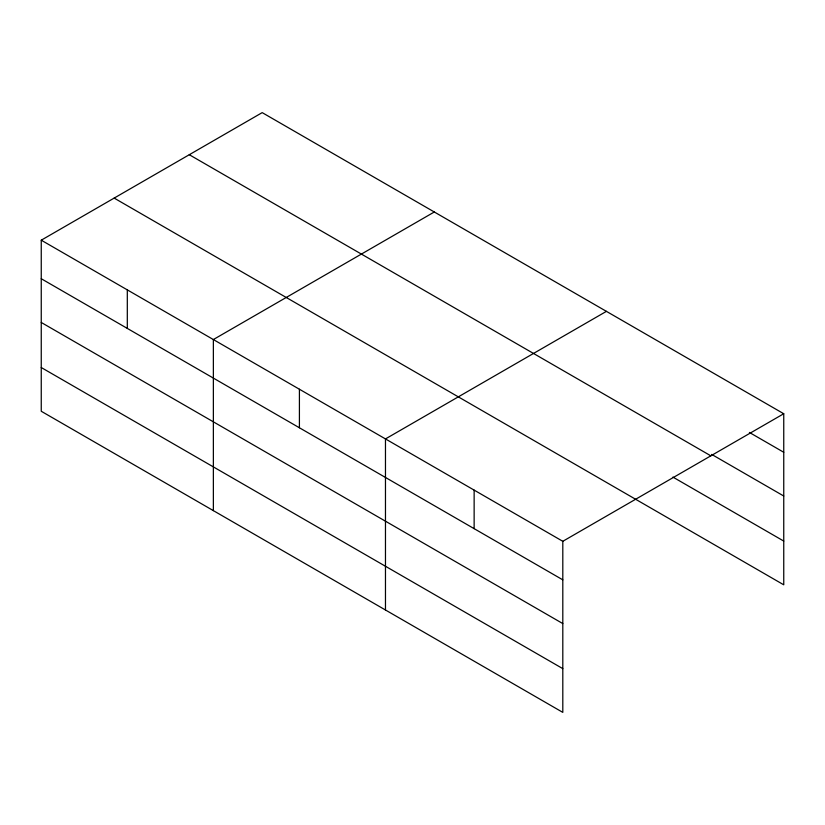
<?xml version="1.0" encoding="UTF-8"?>
<svg xmlns="http://www.w3.org/2000/svg" width="825" height="825" viewBox="0 0 825 825"><rect width="100%" height="100%" fill="white"/><g stroke="black" fill="none" stroke-linecap="round" stroke-linejoin="round"><path stroke-width="1.24" d="M562.805 623.576L562.805 541.303L41.25 240.188L41.25 411.262L562.805 712.377L562.805 623.576L41.25 322.462M114.159 198.093L783.75 584.812L783.75 413.738L262.195 112.623L41.25 240.188M434.311 211.984L213.366 339.549L213.366 510.634M606.427 311.355L385.471 438.921L385.471 610.005M562.805 541.303L783.75 413.738M749.389 432.444L783.75 452.275M711.707 454.42L783.75 496.011M189.286 154.718L710.841 455.833M672.922 477.087L783.75 541.076M41.25 278.726L562.805 579.841M41.25 367.527L562.805 668.642M474.138 490.112L474.138 528.65M299.413 389.235L299.413 427.773M127.308 289.864L127.308 328.412"/></g></svg>
